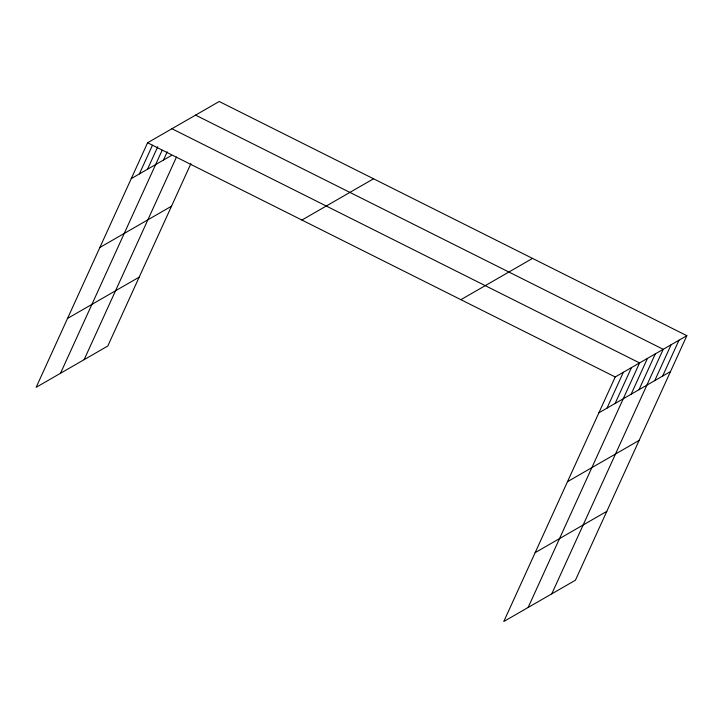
<?xml version="1.0" encoding="UTF-8"?>
<svg xmlns="http://www.w3.org/2000/svg" width="723" height="723" viewBox="0 0 723 723"><rect width="100%" height="100%" fill="white"/><g stroke="black" fill="none" stroke-linecap="round" stroke-linejoin="round"><path stroke-width="1.08" d="M686.85 335.689L615.219 376.963L503.777 621.509L575.409 580.235L686.85 335.689L219.223 101.491L147.591 142.765L36.15 387.311L107.781 346.037L190.89 163.669M139.376 173.927L152.445 145.26M147.501 169.254L157.768 146.724M60.506 373.276L162.151 150.239M163.497 160.036L167.23 151.839M84.139 359.656L176.484 157.036M607.004 408.124L623.334 372.282M615.119 403.443L631.459 367.609M528.133 607.474L639.575 362.928L171.947 128.739M631.125 394.225L647.456 358.391M638.996 389.688L655.336 353.845M551.766 593.854L663.208 349.308L195.59 115.12M654.758 380.605L671.089 344.772M662.639 376.068L678.969 340.226M131.261 178.608L171.378 155.499M99.873 247.483L171.505 206.209M67.537 318.436L139.168 277.162M301.907 220.054L373.538 178.78M460.903 299.674L532.535 258.409M598.888 412.806L670.519 371.532M567.501 481.672L639.132 440.397M535.165 552.634L606.796 511.36M147.591 142.765L615.219 376.963"/></g></svg>
